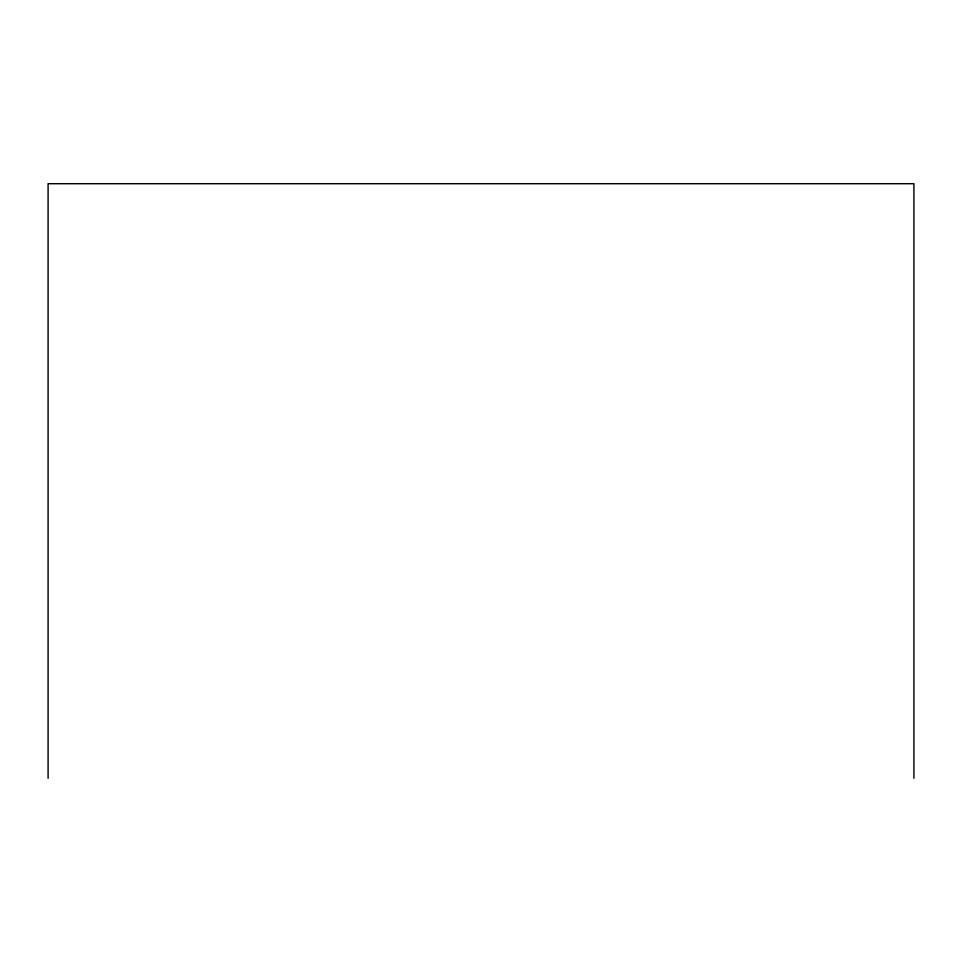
<?xml version="1.0" encoding="UTF-8"?>
<svg xmlns="http://www.w3.org/2000/svg" width="962" height="962" viewBox="0 0 962 962"><rect width="100%" height="100%" fill="white"/><g stroke="black" fill="none" stroke-linecap="round" stroke-linejoin="round"><path stroke-width="1.44" d="M913.9 778.294L913.9 183.706L48.1 183.706L48.1 778.294"/></g></svg>
